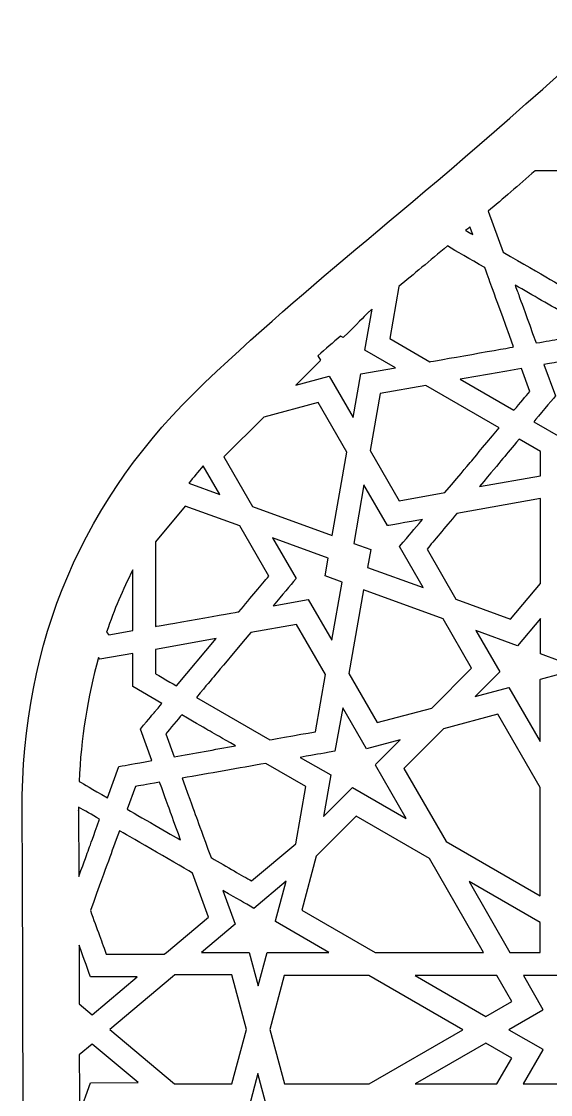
# Model space of a CAD drawing. Header units: millimetres. Extents: x -54 to 55, y -100 to 100.
# Drawn here: x -54.4 to -6, y 2.1 to 100.2 of the extents above; entities that cross this region are included whole.
import ezdxf

# ---------------------------------------------------------------- set-up
doc = ezdxf.new("R2010")
doc.units = ezdxf.units.MM
doc.header["$MEASUREMENT"] = 0
doc.layers.add('layer 1', color=7, linetype='Continuous')

msp = doc.modelspace()

# ---------------------------------------------------------------- linework, layer by layer
at = {"layer": 'layer 1', "color": 250}
for points, knots in [([(39.9831, 64.6702), (27.191, 76.9987), (13.4683, 88.3603), (0.1199, 100.1639), (0.1199, 100.1639), (-19.8368, 81.9923), (-25.8334, 78.3498), (-37.6556, 67.14), (-37.6556, 67.14), (-48.7211, 56.6473), (-54.3959, 43.5991), (-54.3272, 28.0159), (-54.3272, 28.0159), (-54.1452, -13.2052), (-54.2629, -52.2312), (-54.2629, -99.8361), (-54.2629, -99.8361), (-17.7913, -99.8361), (18.1751, -99.8361), (54.4463, -99.8361), (54.4463, -99.8361), (54.4463, -53.0892), (54.3733, -13.608), (54.484, 27.6902), (54.484, 27.6902), (54.5221, 42.0169), (50.2098, 54.8146), (39.9831, 64.6702)], [0, 0, 0, 0, 0.125, 0.125, 0.125, 0.125, 0.25, 0.25, 0.25, 0.25, 0.375, 0.375, 0.375, 0.375, 0.5, 0.5, 0.5, 0.5, 0.625, 0.625, 0.625, 0.625, 0.75, 0.75, 0.75, 0.75, 1, 1, 1, 1]), ([(-7.4535, 86.5138), (-7.4535, 86.5138), (-2.4808, 86.5121), (-2.4808, 86.5121), (-2.4808, 86.5121), (-2.1456, 85.5895), (-1.6267, 84.1664), (-1.0255, 82.5169), (-1.0255, 82.5169), (-1.0255, 82.5169), (-3.6788, 75.226), (-3.6788, 75.226), (-3.6788, 75.226), (-3.6788, 75.226), (-3.6791, 75.226), (-3.6791, 75.226), (-3.6791, 75.226), (-3.6791, 75.226), (-3.6795, 75.2249), (-3.6795, 75.2249), (-3.6795, 75.2249), (-4.8482, 75.8998), (-6.6414, 76.9345), (-10.3738, 79.0907), (-10.3738, 79.0907), (-10.3738, 79.0907), (-11.732, 82.8217), (-11.732, 82.8217), (-11.732, 82.8217), (-10.396, 83.9636), (-8.975, 85.1884), (-7.4535, 86.5138)], [0, 0, 0, 0, 0.1111111, 0.1111111, 0.1111111, 0.1111111, 0.2222222, 0.2222222, 0.2222222, 0.2222222, 0.3333333, 0.3333333, 0.3333333, 0.3333333, 0.4444444, 0.4444444, 0.4444444, 0.4444444, 0.5555556, 0.5555556, 0.5555556, 0.5555556, 0.6666667, 0.6666667, 0.6666667, 0.6666667, 0.7777778, 0.7777778, 0.7777778, 0.7777778, 1, 1, 1, 1]), ([(-13.4045, 81.3968), (-13.4045, 81.3968), (-13.1473, 80.6905), (-13.1473, 80.6905), (-13.1473, 80.6905), (-13.3752, 80.8218), (-13.5922, 80.9473), (-13.7961, 81.0648), (-13.7961, 81.0648), (-13.6663, 81.1749), (-13.5361, 81.2853), (-13.4045, 81.3968)], [0, 0, 0, 0, 0.25, 0.25, 0.25, 0.25, 0.5, 0.5, 0.5, 0.5, 1, 1, 1, 1]), ([(-15.4679, 79.6523), (-14.6188, 79.1619), (-13.4207, 78.4708), (-12.052, 77.6817), (-12.052, 77.6817), (-11.3648, 75.7929), (-11.599, 76.4367), (-9.4111, 70.4254), (-9.4111, 70.4254), (-9.4298, 70.4215), (-17.0579, 69.0774), (-17.0586, 69.0774), (-17.0586, 69.0774), (-17.0586, 69.0774), (-20.7294, 71.1962), (-20.7294, 71.1962), (-20.7294, 71.1962), (-20.7294, 71.1962), (-19.8938, 75.9386), (-19.8938, 75.9386), (-19.8938, 75.9386), (-18.5685, 77.0491), (-17.0748, 78.298), (-15.4679, 79.6523)], [0, 0, 0, 0, 0.1428571, 0.1428571, 0.1428571, 0.1428571, 0.2857143, 0.2857143, 0.2857143, 0.2857143, 0.4285714, 0.4285714, 0.4285714, 0.4285714, 0.5714286, 0.5714286, 0.5714286, 0.5714286, 0.7142857, 0.7142857, 0.7142857, 0.7142857, 1, 1, 1, 1]), ([(-5.152, 71.1761), (-5.8152, 71.059), (-6.4216, 70.9521), (-7.3516, 70.7888), (-7.3516, 70.7888), (-7.3516, 70.7888), (-7.3519, 70.7898), (-7.3519, 70.7898), (-7.3519, 70.7898), (-7.3519, 70.7898), (-7.3523, 70.7895), (-7.3523, 70.7895), (-7.3523, 70.7895), (-9.1832, 75.8201), (-8.8156, 74.8094), (-9.2777, 76.0797), (-9.2777, 76.0797), (-7.6038, 75.1128), (-6.1281, 74.2608), (-4.3942, 73.2603), (-4.3942, 73.2603), (-4.3942, 73.2603), (-5.152, 71.1761), (-5.152, 71.1761)], [0, 0, 0, 0, 0.1428571, 0.1428571, 0.1428571, 0.1428571, 0.2857143, 0.2857143, 0.2857143, 0.2857143, 0.4285714, 0.4285714, 0.4285714, 0.4285714, 0.5714286, 0.5714286, 0.5714286, 0.5714286, 0.7142857, 0.7142857, 0.7142857, 0.7142857, 1, 1, 1, 1]), ([(-25.2317, 71.4213), (-25.2317, 71.4213), (-24.9854, 71.2791), (-24.9854, 71.2791), (-24.9854, 71.2791), (-22.3052, 73.9606), (-22.7037, 73.5757), (-22.3479, 73.8759), (-22.3479, 73.8759), (-22.3479, 73.8759), (-23.0073, 70.1336), (-23.0073, 70.1336), (-23.0073, 70.1336), (-23.0073, 70.1336), (-20.2131, 68.5207), (-20.2131, 68.5207), (-20.2131, 68.5207), (-20.2131, 68.5207), (-23.3848, 67.9612), (-23.3848, 67.9612), (-23.3848, 67.9612), (-23.3848, 67.9612), (-24.089, 63.9745), (-24.089, 63.9745), (-24.089, 63.9745), (-24.089, 63.9745), (-26.2727, 67.7566), (-26.2727, 67.7566), (-26.2727, 67.7566), (-26.2727, 67.7566), (-29.3281, 66.9375), (-29.3281, 66.9375), (-29.3281, 66.9375), (-29.3281, 66.9375), (-27.0906, 69.1734), (-27.0906, 69.1734), (-27.0906, 69.1734), (-27.0906, 69.1734), (-27.1069, 69.202), (-27.1069, 69.202), (-27.1069, 69.202), (-27.1069, 69.202), (-27.0759, 69.2327), (-27.0759, 69.2327), (-27.0759, 69.2327), (-27.0759, 69.2327), (-27.3017, 69.6239), (-27.3017, 69.6239), (-27.3017, 69.6239), (-26.6079, 70.2328), (-25.9202, 70.829), (-25.2317, 71.4213)], [0, 0, 0, 0, 0.0714286, 0.0714286, 0.0714286, 0.0714286, 0.1428571, 0.1428571, 0.1428571, 0.1428571, 0.2142857, 0.2142857, 0.2142857, 0.2142857, 0.2857143, 0.2857143, 0.2857143, 0.2857143, 0.3571429, 0.3571429, 0.3571429, 0.3571429, 0.4285714, 0.4285714, 0.4285714, 0.4285714, 0.5, 0.5, 0.5, 0.5, 0.5714286, 0.5714286, 0.5714286, 0.5714286, 0.6428571, 0.6428571, 0.6428571, 0.6428571, 0.7142857, 0.7142857, 0.7142857, 0.7142857, 0.7857143, 0.7857143, 0.7857143, 0.7857143, 0.8571429, 0.8571429, 0.8571429, 0.8571429, 1, 1, 1, 1]), ([(0.055, 70.691), (0.055, 70.691), (2.7185, 72.2277), (2.7185, 72.2277), (2.7185, 72.2277), (3.956, 68.8224), (3.2272, 70.8226), (3.805, 69.2365), (3.805, 69.2365), (4.6175, 69.2365), (4.0298, 69.3085), (6.7772, 68.8245), (6.7772, 68.8245), (6.2117, 67.273), (5.9425, 66.5318), (5.7309, 65.9493), (5.7309, 65.9493), (5.7309, 65.9493), (7.6944, 63.6083), (7.6944, 63.6083), (7.6944, 63.6083), (7.6944, 63.6083), (7.6944, 63.608), (7.6944, 63.608), (7.6944, 63.608), (7.6944, 63.608), (5.0482, 62.0787), (5.0482, 62.0787), (5.0482, 62.0787), (5.0482, 61.7996), (5.0482, 59.5838), (5.0482, 59.019), (5.0482, 59.019), (5.0482, 59.019), (2.0376, 59.5524), (2.0376, 59.5524), (2.0376, 59.5524), (2.0376, 59.5524), (0.0688, 57.2079), (0.0688, 57.2079), (0.0688, 57.2079), (0.0688, 57.2079), (-1.8955, 59.5517), (-1.8955, 59.5517), (-1.8955, 59.5517), (-1.8955, 59.5517), (-4.9072, 59.0208), (-4.9072, 59.0208), (-4.9072, 59.0208), (-4.9072, 59.0208), (-4.9072, 62.0607), (-4.9072, 62.0607), (-4.9072, 62.0607), (-4.9072, 62.0607), (-7.5653, 63.596), (-7.5653, 63.596), (-7.5653, 63.596), (-7.1265, 64.1198), (-5.9944, 65.4703), (-5.5926, 65.9497), (-5.5926, 65.9497), (-5.5926, 65.9497), (-6.6372, 68.8238), (-6.6372, 68.8238), (-6.6372, 68.8238), (-5.1453, 69.0862), (-4.7107, 69.1632), (-3.6227, 69.3561), (-3.6227, 69.3561), (-3.6227, 69.3561), (-2.5834, 72.2143), (-2.5834, 72.2143), (-2.5834, 72.2143), (-1.0636, 71.3363), (-0.8922, 71.2378), (0.055, 70.691)], [0, 0, 0, 0, 0.05, 0.05, 0.05, 0.05, 0.1, 0.1, 0.1, 0.1, 0.15, 0.15, 0.15, 0.15, 0.2, 0.2, 0.2, 0.2, 0.25, 0.25, 0.25, 0.25, 0.3, 0.3, 0.3, 0.3, 0.35, 0.35, 0.35, 0.35, 0.4, 0.4, 0.4, 0.4, 0.45, 0.45, 0.45, 0.45, 0.5, 0.5, 0.5, 0.5, 0.55, 0.55, 0.55, 0.55, 0.6, 0.6, 0.6, 0.6, 0.65, 0.65, 0.65, 0.65, 0.7, 0.7, 0.7, 0.7, 0.75, 0.75, 0.75, 0.75, 0.8, 0.8, 0.8, 0.8, 0.85, 0.85, 0.85, 0.85, 0.9, 0.9, 0.9, 0.9, 1, 1, 1, 1]), ([(-8.6963, 68.4611), (-8.6963, 68.4611), (-7.9333, 66.3625), (-7.9333, 66.3625), (-7.9333, 66.3625), (-8.3086, 65.9148), (-8.7927, 65.3383), (-9.3758, 64.6412), (-9.3758, 64.6412), (-9.3758, 64.6412), (-14.2836, 67.4755), (-14.2836, 67.4755), (-14.2836, 67.4755), (-12.4009, 67.8071), (-10.4479, 68.1514), (-8.6963, 68.4611)], [0, 0, 0, 0, 0.2, 0.2, 0.2, 0.2, 0.4, 0.4, 0.4, 0.4, 0.6, 0.6, 0.6, 0.6, 1, 1, 1, 1]), ([(-10.7192, 63.0393), (-14.411, 58.643), (-12.0989, 61.3957), (-15.6912, 57.1183), (-15.6912, 57.1183), (-15.6912, 57.1183), (-19.8782, 56.3795), (-19.8782, 56.3795), (-19.8782, 56.3795), (-19.8782, 56.3795), (-22.5292, 60.9671), (-22.5292, 60.9671), (-22.5292, 60.9671), (-22.5292, 60.9671), (-21.6079, 66.1836), (-21.6079, 66.1836), (-21.6079, 66.1836), (-21.6079, 66.1836), (-17.4385, 66.9195), (-17.4385, 66.9195), (-17.4385, 66.9195), (-17.4385, 66.9195), (-10.7192, 63.0393), (-10.7192, 63.0393)], [0, 0, 0, 0, 0.1428571, 0.1428571, 0.1428571, 0.1428571, 0.2857143, 0.2857143, 0.2857143, 0.2857143, 0.4285714, 0.4285714, 0.4285714, 0.4285714, 0.5714286, 0.5714286, 0.5714286, 0.5714286, 0.7142857, 0.7142857, 0.7142857, 0.7142857, 1, 1, 1, 1]), ([(-25.9933, 53.1993), (-25.9933, 53.1993), (-33.2704, 55.8486), (-33.2704, 55.8486), (-33.2704, 55.8486), (-33.2704, 55.8486), (-35.8874, 60.3811), (-35.8874, 60.3811), (-35.8874, 60.3811), (-35.8874, 60.3811), (-32.243, 64.0242), (-32.243, 64.0242), (-32.243, 64.0242), (-32.243, 64.0242), (-27.2658, 65.3588), (-27.2658, 65.3588), (-27.2658, 65.3588), (-27.2658, 65.3588), (-24.6489, 60.8263), (-24.6489, 60.8263), (-24.6489, 60.8263), (-24.6489, 60.8263), (-25.9933, 53.1993), (-25.9933, 53.1993)], [0, 0, 0, 0, 0.1428571, 0.1428571, 0.1428571, 0.1428571, 0.2857143, 0.2857143, 0.2857143, 0.2857143, 0.4285714, 0.4285714, 0.4285714, 0.4285714, 0.5714286, 0.5714286, 0.5714286, 0.5714286, 0.7142857, 0.7142857, 0.7142857, 0.7142857, 1, 1, 1, 1]), ([(-12.5346, 57.6749), (-10.3332, 60.2968), (-10.2376, 60.4111), (-8.9084, 61.9937), (-8.9084, 61.9937), (-8.9084, 61.9937), (-6.9663, 60.8722), (-6.9663, 60.8722), (-6.9663, 60.8722), (-6.9663, 60.8722), (-6.9663, 58.6574), (-6.9663, 58.6574), (-6.9663, 58.6574), (-6.9663, 58.6574), (-12.5346, 57.6749), (-12.5346, 57.6749)], [0, 0, 0, 0, 0.2, 0.2, 0.2, 0.2, 0.4, 0.4, 0.4, 0.4, 0.6, 0.6, 0.6, 0.6, 1, 1, 1, 1]), ([(-37.7901, 59.5588), (-37.7901, 59.5588), (-36.2784, 56.9405), (-36.2784, 56.9405), (-36.2784, 56.9405), (-36.2784, 56.9405), (-39.1091, 57.9699), (-39.1091, 57.9699), (-39.1091, 57.9699), (-38.6828, 58.5054), (-38.2432, 59.0349), (-37.7901, 59.5588)], [0, 0, 0, 0, 0.25, 0.25, 0.25, 0.25, 0.5, 0.5, 0.5, 0.5, 1, 1, 1, 1]), ([(-20.9399, 54.1013), (-20.9327, 54.1027), (-17.7553, 54.6633), (-17.7479, 54.6643), (-17.7479, 54.6643), (-18.6122, 53.6339), (-18.8359, 53.3675), (-19.8308, 52.1818), (-19.8308, 52.1818), (-19.8308, 52.1818), (-17.6721, 48.4389), (-17.6721, 48.4389), (-17.6721, 48.4389), (-17.6721, 48.4389), (-22.7619, 50.2906), (-22.7619, 50.2906), (-22.7619, 50.2906), (-22.7619, 50.2906), (-22.4744, 51.919), (-22.4744, 51.919), (-22.4744, 51.919), (-22.4744, 51.919), (-24.0285, 52.4845), (-24.0285, 52.4845), (-24.0285, 52.4845), (-24.0285, 52.4845), (-23.0882, 57.8189), (-23.0882, 57.8189), (-23.0882, 57.8189), (-23.0882, 57.8189), (-20.9399, 54.1013), (-20.9399, 54.1013)], [0, 0, 0, 0, 0.1111111, 0.1111111, 0.1111111, 0.1111111, 0.2222222, 0.2222222, 0.2222222, 0.2222222, 0.3333333, 0.3333333, 0.3333333, 0.3333333, 0.4444444, 0.4444444, 0.4444444, 0.4444444, 0.5555556, 0.5555556, 0.5555556, 0.5555556, 0.6666667, 0.6666667, 0.6666667, 0.6666667, 0.7777778, 0.7777778, 0.7777778, 0.7777778, 1, 1, 1, 1]), ([(-34.4415, 54.0819), (-34.4415, 54.0819), (-31.7948, 49.4923), (-31.7948, 49.4923), (-31.7948, 49.4923), (-32.4258, 48.7401), (-33.3994, 47.5799), (-34.5272, 46.2337), (-34.5272, 46.2337), (-34.5958, 46.2213), (-42.0872, 44.8998), (-42.156, 44.8878), (-42.156, 44.8878), (-42.156, 44.8878), (-42.156, 52.6341), (-42.156, 52.6341), (-42.156, 52.6341), (-42.156, 52.6341), (-39.4214, 55.8924), (-39.4214, 55.8924), (-39.4214, 55.8924), (-39.4214, 55.8924), (-34.4415, 54.0819), (-34.4415, 54.0819)], [0, 0, 0, 0, 0.1428571, 0.1428571, 0.1428571, 0.1428571, 0.2857143, 0.2857143, 0.2857143, 0.2857143, 0.4285714, 0.4285714, 0.4285714, 0.4285714, 0.5714286, 0.5714286, 0.5714286, 0.5714286, 0.7142857, 0.7142857, 0.7142857, 0.7142857, 1, 1, 1, 1]), ([(-6.9663, 56.5665), (-6.9663, 56.5665), (-6.9663, 48.8206), (-6.9663, 48.8206), (-6.9663, 48.8206), (-6.9663, 48.8206), (-9.7007, 45.562), (-9.7007, 45.562), (-9.7007, 45.562), (-9.7007, 45.562), (-14.6805, 47.3728), (-14.6805, 47.3728), (-14.6805, 47.3728), (-14.6805, 47.3728), (-17.3274, 51.9621), (-17.3274, 51.9621), (-17.3274, 51.9621), (-16.6963, 52.7142), (-15.723, 53.8745), (-14.5951, 55.2207), (-14.5951, 55.2207), (-14.5951, 55.2207), (-6.9663, 56.5665), (-6.9663, 56.5665)], [0, 0, 0, 0, 0.1428571, 0.1428571, 0.1428571, 0.1428571, 0.2857143, 0.2857143, 0.2857143, 0.2857143, 0.4285714, 0.4285714, 0.4285714, 0.4285714, 0.5714286, 0.5714286, 0.5714286, 0.5714286, 0.7142857, 0.7142857, 0.7142857, 0.7142857, 1, 1, 1, 1]), ([(-25.09, 48.9465), (-25.09, 48.9465), (-26.0287, 43.6263), (-26.0287, 43.6263), (-26.0287, 43.6263), (-26.0287, 43.6263), (-28.1823, 47.353), (-28.1823, 47.353), (-28.1823, 47.353), (-28.1823, 47.353), (-31.3742, 46.79), (-31.3742, 46.79), (-31.3742, 46.79), (-30.5371, 47.788), (-29.8877, 48.562), (-29.2913, 49.2725), (-29.2913, 49.2725), (-29.2913, 49.2725), (-31.4346, 52.989), (-31.4346, 52.989), (-31.4346, 52.989), (-31.4346, 52.989), (-26.3562, 51.1404), (-26.3562, 51.1404), (-26.3562, 51.1404), (-26.3562, 51.1404), (-26.6437, 49.5117), (-26.6437, 49.5117), (-26.6437, 49.5117), (-26.6437, 49.5117), (-25.09, 48.9465), (-25.09, 48.9465)], [0, 0, 0, 0, 0.1111111, 0.1111111, 0.1111111, 0.1111111, 0.2222222, 0.2222222, 0.2222222, 0.2222222, 0.3333333, 0.3333333, 0.3333333, 0.3333333, 0.4444444, 0.4444444, 0.4444444, 0.4444444, 0.5555556, 0.5555556, 0.5555556, 0.5555556, 0.6666667, 0.6666667, 0.6666667, 0.6666667, 0.7777778, 0.7777778, 0.7777778, 0.7777778, 1, 1, 1, 1]), ([(-44.2149, 50.0585), (-44.2149, 50.0585), (-44.2149, 44.5248), (-44.2149, 44.5248), (-44.2149, 44.5248), (-44.2149, 44.5248), (-46.4128, 44.1371), (-46.4128, 44.1371), (-46.4128, 44.1371), (-46.4128, 44.1371), (-46.6156, 44.3791), (-46.6156, 44.3791), (-46.6156, 44.3791), (-45.9008, 46.4697), (-45.145, 48.229), (-44.2149, 50.0585)], [0, 0, 0, 0, 0.2, 0.2, 0.2, 0.2, 0.4, 0.4, 0.4, 0.4, 0.6, 0.6, 0.6, 0.6, 1, 1, 1, 1]), ([(-23.1253, 48.2318), (-23.1253, 48.2318), (-15.8489, 45.5842), (-15.8489, 45.5842), (-15.8489, 45.5842), (-15.8489, 45.5842), (-13.2489, 41.081), (-13.2489, 41.081), (-13.2489, 41.081), (-13.2489, 41.081), (-16.8931, 37.4378), (-16.8931, 37.4378), (-16.8931, 37.4378), (-16.8931, 37.4378), (-21.8706, 36.1033), (-21.8706, 36.1033), (-21.8706, 36.1033), (-21.8706, 36.1033), (-24.4705, 40.6069), (-24.4705, 40.6069), (-24.4705, 40.6069), (-24.4705, 40.6069), (-23.1253, 48.2318), (-23.1253, 48.2318)], [0, 0, 0, 0, 0.1428571, 0.1428571, 0.1428571, 0.1428571, 0.2857143, 0.2857143, 0.2857143, 0.2857143, 0.4285714, 0.4285714, 0.4285714, 0.4285714, 0.5714286, 0.5714286, 0.5714286, 0.5714286, 0.7142857, 0.7142857, 0.7142857, 0.7142857, 1, 1, 1, 1]), ([(-12.8559, 44.5185), (-12.8559, 44.5185), (-9.0498, 43.1345), (-9.0498, 43.1345), (-9.0498, 43.1345), (-9.0498, 43.1345), (-6.9663, 45.6174), (-6.9663, 45.6174), (-6.9663, 45.6174), (-6.9663, 45.2117), (-6.9663, 42.7824), (-6.9663, 42.3767), (-6.9663, 42.3767), (-6.9663, 42.3767), (-3.3504, 41.0598), (-3.3504, 41.0598), (-3.3504, 41.0598), (-3.3504, 41.0598), (-6.9681, 40.0911), (-6.9681, 40.0911), (-6.9681, 40.0911), (-6.9681, 40.0911), (-6.9681, 40.0361), (-6.9681, 40.0361), (-6.9681, 40.0361), (-6.9681, 40.0361), (-6.9818, 40.0322), (-6.9818, 40.0322), (-6.9818, 40.0322), (-6.9818, 40.0322), (-6.9818, 34.3666), (-6.9818, 34.3666), (-6.9818, 34.3666), (-6.9818, 34.3666), (-9.8422, 39.3213), (-9.8422, 39.3213), (-9.8422, 39.3213), (-9.8422, 39.3213), (-9.8429, 39.3213), (-9.8429, 39.3213), (-9.8429, 39.3213), (-9.8429, 39.3213), (-9.8429, 39.3213), (-9.8429, 39.3213), (-9.8429, 39.3213), (-9.8429, 39.3213), (-12.9233, 38.4951), (-12.9233, 38.4951), (-12.9233, 38.4951), (-12.9233, 38.4951), (-10.6758, 40.7423), (-10.6758, 40.7423), (-10.6758, 40.7423), (-10.6758, 40.7423), (-12.8559, 44.5185), (-12.8559, 44.5185)], [0, 0, 0, 0, 0.0666667, 0.0666667, 0.0666667, 0.0666667, 0.1333333, 0.1333333, 0.1333333, 0.1333333, 0.2, 0.2, 0.2, 0.2, 0.2666667, 0.2666667, 0.2666667, 0.2666667, 0.3333333, 0.3333333, 0.3333333, 0.3333333, 0.4, 0.4, 0.4, 0.4, 0.4666667, 0.4666667, 0.4666667, 0.4666667, 0.5333333, 0.5333333, 0.5333333, 0.5333333, 0.6, 0.6, 0.6, 0.6, 0.6666667, 0.6666667, 0.6666667, 0.6666667, 0.7333333, 0.7333333, 0.7333333, 0.7333333, 0.8, 0.8, 0.8, 0.8, 0.8666667, 0.8666667, 0.8666667, 0.8666667, 1, 1, 1, 1]), ([(-29.2438, 45.0748), (-29.2438, 45.0748), (-26.593, 40.4876), (-26.593, 40.4876), (-26.593, 40.4876), (-26.593, 40.4876), (-27.5142, 35.2711), (-27.5142, 35.2711), (-27.5142, 35.2711), (-27.5845, 35.2587), (-31.6132, 34.5472), (-31.6833, 34.5348), (-31.6833, 34.5348), (-31.6833, 34.5348), (-38.4033, 38.4154), (-38.4033, 38.4154), (-38.4033, 38.4154), (-36.3734, 40.8326), (-37.4187, 39.588), (-33.4308, 44.3361), (-33.4308, 44.3361), (-33.4308, 44.3361), (-29.2438, 45.0748), (-29.2438, 45.0748)], [0, 0, 0, 0, 0.1428571, 0.1428571, 0.1428571, 0.1428571, 0.2857143, 0.2857143, 0.2857143, 0.2857143, 0.4285714, 0.4285714, 0.4285714, 0.4285714, 0.5714286, 0.5714286, 0.5714286, 0.5714286, 0.7142857, 0.7142857, 0.7142857, 0.7142857, 1, 1, 1, 1]), ([(-42.156, 42.7969), (-42.156, 42.7969), (-36.5879, 43.779), (-36.5879, 43.779), (-36.5879, 43.779), (-36.5879, 43.779), (-40.2145, 39.4614), (-40.2145, 39.4614), (-40.2145, 39.4614), (-40.217, 39.4624), (-42.1535, 40.5811), (-42.156, 40.5822), (-42.156, 40.5822), (-42.156, 40.5822), (-42.156, 42.7969), (-42.156, 42.7969)], [0, 0, 0, 0, 0.2, 0.2, 0.2, 0.2, 0.4, 0.4, 0.4, 0.4, 0.6, 0.6, 0.6, 0.6, 1, 1, 1, 1]), ([(-47.344, 42.043), (-47.344, 42.043), (-47.2265, 41.9026), (-47.2265, 41.9026), (-47.2265, 41.9026), (-47.2265, 41.9026), (-44.2149, 42.4339), (-44.2149, 42.4339), (-44.2149, 42.4339), (-44.2149, 42.4339), (-44.2149, 39.394), (-44.2149, 39.394), (-44.2149, 39.394), (-44.2149, 39.394), (-41.5565, 37.8584), (-41.5565, 37.8584), (-41.5565, 37.8584), (-42.428, 36.8184), (-41.7671, 37.6075), (-43.5295, 35.505), (-43.5295, 35.505), (-43.5295, 35.505), (-42.4849, 32.6309), (-42.4849, 32.6309), (-42.4849, 32.6309), (-44.2658, 32.3176), (-44.6358, 32.2517), (-45.4994, 32.0982), (-45.4994, 32.0982), (-45.4994, 32.0982), (-46.5387, 29.24), (-46.5387, 29.24), (-46.5387, 29.24), (-47.9953, 30.0817), (-48.6505, 30.4592), (-49.1261, 30.7333), (-49.1261, 30.7333), (-48.9529, 34.6798), (-48.3557, 38.4609), (-47.344, 42.043)], [0, 0, 0, 0, 0.0909091, 0.0909091, 0.0909091, 0.0909091, 0.1818182, 0.1818182, 0.1818182, 0.1818182, 0.2727273, 0.2727273, 0.2727273, 0.2727273, 0.3636364, 0.3636364, 0.3636364, 0.3636364, 0.4545455, 0.4545455, 0.4545455, 0.4545455, 0.5454545, 0.5454545, 0.5454545, 0.5454545, 0.6363636, 0.6363636, 0.6363636, 0.6363636, 0.7272727, 0.7272727, 0.7272727, 0.7272727, 0.8181818, 0.8181818, 0.8181818, 0.8181818, 1, 1, 1, 1]), ([(-22.8636, 33.7051), (-22.8636, 33.7051), (-19.7845, 34.531), (-19.7845, 34.531), (-19.7845, 34.531), (-19.7845, 34.531), (-22.0319, 32.2848), (-22.0319, 32.2848), (-22.0319, 32.2848), (-22.0319, 32.2848), (-22.0155, 32.2562), (-22.0155, 32.2562), (-22.0155, 32.2562), (-22.0155, 32.2562), (-22.0459, 32.2259), (-22.0459, 32.2259), (-22.0459, 32.2259), (-22.0459, 32.2259), (-19.2289, 27.3463), (-19.2289, 27.3463), (-19.2289, 27.3463), (-19.2289, 27.3463), (-24.1365, 30.1794), (-24.1365, 30.1794), (-24.1365, 30.1794), (-24.1365, 30.1794), (-24.1368, 30.1791), (-24.1368, 30.1791), (-24.1368, 30.1791), (-24.1368, 30.1791), (-24.1373, 30.1794), (-24.1373, 30.1794), (-24.1373, 30.1794), (-24.1373, 30.1794), (-26.7822, 27.5329), (-26.7822, 27.5329), (-26.7822, 27.5329), (-26.7822, 27.5329), (-26.1148, 31.3207), (-26.1148, 31.3207), (-26.1148, 31.3207), (-26.1148, 31.3207), (-28.9097, 32.9339), (-28.9097, 32.9339), (-28.9097, 32.9339), (-27.2813, 33.2211), (-27.3986, 33.2017), (-25.7373, 33.4931), (-25.7373, 33.4931), (-25.7373, 33.4931), (-25.0354, 37.4671), (-25.0354, 37.4671), (-25.0354, 37.4671), (-25.0354, 37.4671), (-22.8636, 33.7051), (-22.8636, 33.7051)], [0, 0, 0, 0, 0.0666667, 0.0666667, 0.0666667, 0.0666667, 0.1333333, 0.1333333, 0.1333333, 0.1333333, 0.2, 0.2, 0.2, 0.2, 0.2666667, 0.2666667, 0.2666667, 0.2666667, 0.3333333, 0.3333333, 0.3333333, 0.3333333, 0.4, 0.4, 0.4, 0.4, 0.4666667, 0.4666667, 0.4666667, 0.4666667, 0.5333333, 0.5333333, 0.5333333, 0.5333333, 0.6, 0.6, 0.6, 0.6, 0.6666667, 0.6666667, 0.6666667, 0.6666667, 0.7333333, 0.7333333, 0.7333333, 0.7333333, 0.8, 0.8, 0.8, 0.8, 0.8666667, 0.8666667, 0.8666667, 0.8666667, 1, 1, 1, 1]), ([(-39.7465, 36.8131), (-36.6966, 35.052), (-37.5102, 35.5219), (-34.8386, 33.9789), (-34.8386, 33.9789), (-36.7212, 33.6476), (-38.6744, 33.3033), (-40.4259, 32.9936), (-40.4259, 32.9936), (-40.4259, 32.9936), (-41.1888, 35.0922), (-41.1888, 35.0922), (-41.1888, 35.0922), (-40.8671, 35.4757), (-40.0426, 36.4589), (-39.7465, 36.8131)], [0, 0, 0, 0, 0.2, 0.2, 0.2, 0.2, 0.4, 0.4, 0.4, 0.4, 0.6, 0.6, 0.6, 0.6, 1, 1, 1, 1]), ([(-10.8501, 36.8642), (-10.8501, 36.8642), (-6.9818, 30.1636), (-6.9818, 30.1636), (-6.9818, 30.1636), (-6.9818, 30.1636), (-6.9818, 20.2759), (-6.9818, 20.2759), (-6.9818, 20.2759), (-6.9818, 20.2759), (-15.59, 25.2455), (-15.59, 25.2455), (-15.59, 25.2455), (-15.59, 25.2455), (-19.4417, 31.9172), (-19.4417, 31.9172), (-19.4417, 31.9172), (-19.4417, 31.9172), (-15.8278, 35.5293), (-15.8278, 35.5293), (-15.8278, 35.5293), (-15.8278, 35.5293), (-10.8501, 36.8642), (-10.8501, 36.8642)], [0, 0, 0, 0, 0.1428571, 0.1428571, 0.1428571, 0.1428571, 0.2857143, 0.2857143, 0.2857143, 0.2857143, 0.4285714, 0.4285714, 0.4285714, 0.4285714, 0.5714286, 0.5714286, 0.5714286, 0.5714286, 0.7142857, 0.7142857, 0.7142857, 0.7142857, 1, 1, 1, 1]), ([(-32.0639, 32.3765), (-32.0639, 32.3765), (-32.0635, 32.3765), (-32.0635, 32.3765), (-32.0635, 32.3765), (-32.0635, 32.3765), (-28.3928, 30.2581), (-28.3928, 30.2581), (-28.3928, 30.2581), (-28.3928, 30.2581), (-29.312, 25.0419), (-29.312, 25.0419), (-29.312, 25.0419), (-29.312, 25.0419), (-33.3702, 21.6383), (-33.3702, 21.6383), (-33.3702, 21.6383), (-34.2237, 22.1312), (-35.5422, 22.8921), (-37.0699, 23.7726), (-37.0699, 23.7726), (-38.7019, 28.2561), (-38.1269, 26.6764), (-39.7111, 31.0289), (-39.7111, 31.0289), (-37.2718, 31.4597), (-34.4861, 31.9504), (-32.0642, 32.3769), (-32.0642, 32.3769), (-32.0642, 32.3769), (-32.0639, 32.3765), (-32.0639, 32.3765)], [0, 0, 0, 0, 0.1111111, 0.1111111, 0.1111111, 0.1111111, 0.2222222, 0.2222222, 0.2222222, 0.2222222, 0.3333333, 0.3333333, 0.3333333, 0.3333333, 0.4444444, 0.4444444, 0.4444444, 0.4444444, 0.5555556, 0.5555556, 0.5555556, 0.5555556, 0.6666667, 0.6666667, 0.6666667, 0.6666667, 0.7777778, 0.7777778, 0.7777778, 0.7777778, 1, 1, 1, 1]), ([(-49.1771, 28.3863), (-49.1771, 28.3863), (-49.177, 28.3863), (-49.177, 28.3863), (-49.177, 28.3863), (-48.6296, 28.0702), (-47.9774, 27.6934), (-47.2537, 27.275), (-47.2537, 27.275), (-48.4889, 23.8806), (-48.0189, 25.1721), (-49.1553, 22.0497), (-49.1553, 22.0497), (-49.1873, 30.5111), (-49.1796, 27.2165), (-49.1771, 28.3863)], [0, 0, 0, 0, 0.2, 0.2, 0.2, 0.2, 0.4, 0.4, 0.4, 0.4, 0.6, 0.6, 0.6, 0.6, 1, 1, 1, 1]), ([(-39.8443, 25.3746), (-40.1148, 25.5309), (-43.2527, 27.3428), (-44.7281, 28.1944), (-44.7281, 28.1944), (-44.7281, 28.1944), (-43.9703, 30.2782), (-43.9703, 30.2782), (-43.9703, 30.2782), (-43.6864, 30.3283), (-43.0652, 30.4384), (-41.7706, 30.6656), (-41.7706, 30.6656), (-41.7706, 30.6656), (-41.7703, 30.6649), (-41.7703, 30.6649), (-41.7703, 30.6649), (-41.7703, 30.6649), (-41.7699, 30.6649), (-41.7699, 30.6649), (-41.7699, 30.6649), (-40.6512, 27.5918), (-41.0336, 28.642), (-39.8443, 25.3746)], [0, 0, 0, 0, 0.1428571, 0.1428571, 0.1428571, 0.1428571, 0.2857143, 0.2857143, 0.2857143, 0.2857143, 0.4285714, 0.4285714, 0.4285714, 0.4285714, 0.5714286, 0.5714286, 0.5714286, 0.5714286, 0.7142857, 0.7142857, 0.7142857, 0.7142857, 1, 1, 1, 1]), ([(-12.168, 15.1155), (-12.168, 15.1155), (-22.0745, 15.1155), (-22.0745, 15.1155), (-22.0745, 15.1155), (-22.0745, 15.1155), (-28.7742, 18.983), (-28.7742, 18.983), (-28.7742, 18.983), (-28.7742, 18.983), (-27.4547, 23.9025), (-27.4547, 23.9025), (-27.4547, 23.9025), (-27.4547, 23.9025), (-23.8121, 27.547), (-23.8121, 27.547), (-23.8121, 27.547), (-23.8121, 27.547), (-17.1119, 23.6792), (-17.1119, 23.6792), (-17.1119, 23.6792), (-17.1119, 23.6792), (-12.168, 15.1155), (-12.168, 15.1155)], [0, 0, 0, 0, 0.1428571, 0.1428571, 0.1428571, 0.1428571, 0.2857143, 0.2857143, 0.2857143, 0.2857143, 0.4285714, 0.4285714, 0.4285714, 0.4285714, 0.5714286, 0.5714286, 0.5714286, 0.5714286, 0.7142857, 0.7142857, 0.7142857, 0.7142857, 1, 1, 1, 1]), ([(-38.7485, 22.364), (-38.7485, 22.364), (-37.2855, 18.3462), (-37.2855, 18.3462), (-37.2855, 18.3462), (-37.2855, 18.3462), (-41.1356, 15.1155), (-41.1356, 15.1155), (-41.1356, 15.1155), (-41.1356, 15.1155), (-41.1433, 15.1155), (-41.1433, 15.1155), (-41.1433, 15.1155), (-41.1433, 15.1155), (-41.3518, 14.9405), (-41.3518, 14.9405), (-41.3518, 14.9405), (-41.3518, 14.9405), (-46.6412, 14.9423), (-46.6412, 14.9423), (-46.6412, 14.9423), (-46.9767, 15.8648), (-47.4951, 17.2879), (-48.0969, 18.9378), (-48.0969, 18.9378), (-46.3855, 23.6397), (-46.3006, 23.8732), (-45.4433, 26.2283), (-45.4433, 26.2283), (-45.4433, 26.2283), (-45.443, 26.2283), (-45.443, 26.2283), (-45.443, 26.2283), (-45.443, 26.2283), (-45.4426, 26.2294), (-45.4426, 26.2294), (-45.4426, 26.2294), (-44.9937, 25.9701), (-40.4843, 23.3673), (-38.7485, 22.364)], [0, 0, 0, 0, 0.0909091, 0.0909091, 0.0909091, 0.0909091, 0.1818182, 0.1818182, 0.1818182, 0.1818182, 0.2727273, 0.2727273, 0.2727273, 0.2727273, 0.3636364, 0.3636364, 0.3636364, 0.3636364, 0.4545455, 0.4545455, 0.4545455, 0.4545455, 0.5454545, 0.5454545, 0.5454545, 0.5454545, 0.6363636, 0.6363636, 0.6363636, 0.6363636, 0.7272727, 0.7272727, 0.7272727, 0.7272727, 0.8181818, 0.8181818, 0.8181818, 0.8181818, 1, 1, 1, 1]), ([(-35.9747, 20.7638), (-34.5141, 19.9214), (-34.1488, 19.7101), (-33.1517, 19.1343), (-33.1517, 19.1343), (-33.1517, 19.1343), (-30.2043, 21.6062), (-30.2043, 21.6062), (-30.2043, 21.6062), (-30.2043, 21.6062), (-31.174, 17.9906), (-31.174, 17.9906), (-31.174, 17.9906), (-31.174, 17.9906), (-31.1723, 17.9896), (-31.1723, 17.9896), (-31.1723, 17.9896), (-31.1723, 17.9896), (-31.1879, 17.9317), (-31.1879, 17.9317), (-31.1879, 17.9317), (-31.1879, 17.9317), (-26.3097, 15.1155), (-26.3097, 15.1155), (-26.3097, 15.1155), (-27.0177, 15.1155), (-31.2472, 15.1155), (-31.9438, 15.1155), (-31.9438, 15.1155), (-31.9438, 15.1155), (-32.7619, 12.0601), (-32.7619, 12.0601), (-32.7619, 12.0601), (-32.7619, 12.0601), (-33.5801, 15.1155), (-33.5801, 15.1155), (-33.5801, 15.1155), (-33.5801, 15.1155), (-37.9322, 15.1155), (-37.9322, 15.1155), (-37.9322, 15.1155), (-37.9322, 15.1155), (-34.8575, 17.6957), (-34.8575, 17.6957), (-34.8575, 17.6957), (-34.8575, 17.6957), (-35.9747, 20.7638), (-35.9747, 20.7638)], [0, 0, 0, 0, 0.0769231, 0.0769231, 0.0769231, 0.0769231, 0.1538462, 0.1538462, 0.1538462, 0.1538462, 0.2307692, 0.2307692, 0.2307692, 0.2307692, 0.3076923, 0.3076923, 0.3076923, 0.3076923, 0.3846154, 0.3846154, 0.3846154, 0.3846154, 0.4615385, 0.4615385, 0.4615385, 0.4615385, 0.5384615, 0.5384615, 0.5384615, 0.5384615, 0.6153846, 0.6153846, 0.6153846, 0.6153846, 0.6923077, 0.6923077, 0.6923077, 0.6923077, 0.7692308, 0.7692308, 0.7692308, 0.7692308, 0.8461538, 0.8461538, 0.8461538, 0.8461538, 1, 1, 1, 1]), ([(-6.9818, 15.1155), (-6.9818, 15.1155), (-9.7416, 15.1155), (-9.7416, 15.1155), (-9.7416, 15.1155), (-9.7416, 15.1155), (-13.473, 21.5784), (-13.473, 21.5784), (-13.473, 21.5784), (-13.473, 21.5784), (-6.9818, 17.8312), (-6.9818, 17.8312), (-6.9818, 17.8312), (-6.9818, 17.8312), (-6.9818, 15.1155), (-6.9818, 15.1155)], [0, 0, 0, 0, 0.2, 0.2, 0.2, 0.2, 0.4, 0.4, 0.4, 0.4, 0.6, 0.6, 0.6, 0.6, 1, 1, 1, 1]), ([(-1.7664, 14.8216), (-1.7664, 14.8216), (0.0547, 17.9755), (0.0547, 17.9755), (0.0547, 17.9755), (0.0547, 17.9755), (1.8761, 14.8216), (1.8761, 14.8216), (1.8761, 14.8216), (1.8761, 14.8216), (5.0327, 16.6427), (5.0327, 16.6427), (5.0327, 16.6427), (5.0327, 16.6427), (5.0327, 12.9974), (5.0327, 12.9974), (5.0327, 12.9974), (5.0327, 12.9974), (8.6579, 12.9974), (8.6579, 12.9974), (8.6579, 12.9974), (8.6579, 12.9974), (6.8703, 9.8997), (6.8703, 9.8997), (6.8703, 9.8997), (6.8703, 9.8997), (6.8855, 9.8912), (6.8855, 9.8912), (6.8855, 9.8912), (6.8855, 9.8912), (6.8566, 9.8407), (6.8566, 9.8407), (6.8566, 9.8407), (6.8566, 9.8407), (9.966, 8.0451), (9.966, 8.0451), (9.966, 8.0451), (9.966, 8.0451), (6.8703, 6.2576), (6.8703, 6.2576), (6.8703, 6.2576), (6.8703, 6.2576), (6.8926, 6.2195), (6.8926, 6.2195), (6.8926, 6.2195), (6.8926, 6.2195), (6.8566, 6.1987), (6.8566, 6.1987), (6.8566, 6.1987), (6.8566, 6.1987), (8.6437, 3.1009), (8.6437, 3.1009), (8.6437, 3.1009), (8.1925, 3.1009), (5.4938, 3.1009), (5.0465, 3.1009), (5.0465, 3.1009), (5.0465, 3.1009), (5.0465, 3.042), (5.0465, 3.042), (5.0465, 3.042), (5.0465, 3.042), (5.0327, 3.042), (5.0327, 3.042), (5.0327, 3.042), (5.0327, 3.042), (5.0327, -0.5355), (5.0327, -0.5355), (5.0327, -0.5355), (5.0327, -0.5355), (1.8905, 1.2771), (1.8905, 1.2771), (1.8905, 1.2771), (1.8905, 1.2771), (1.8905, 1.2767), (1.8905, 1.2767), (1.8905, 1.2767), (1.8905, 1.2767), (1.8898, 1.2771), (1.8898, 1.2771), (1.8898, 1.2771), (1.8898, 1.2771), (0.0691, -1.8761), (0.0691, -1.8761), (0.0691, -1.8761), (0.0691, -1.8761), (-1.7516, 1.2771), (-1.7516, 1.2771), (-1.7516, 1.2771), (-1.7516, 1.2771), (-1.7523, 1.2767), (-1.7523, 1.2767), (-1.7523, 1.2767), (-1.7523, 1.2767), (-1.7523, 1.2771), (-1.7523, 1.2771), (-1.7523, 1.2771), (-1.7523, 1.2771), (-4.9082, -0.5436), (-4.9082, -0.5436), (-4.9082, -0.5436), (-4.9082, -0.5436), (-4.9082, 3.1009), (-4.9082, 3.1009), (-4.9082, 3.1009), (-5.364, 3.1009), (-8.0857, 3.1009), (-8.5341, 3.1009), (-8.5341, 3.1009), (-8.5341, 3.1009), (-6.7469, 6.1987), (-6.7469, 6.1987), (-6.7469, 6.1987), (-6.7469, 6.1987), (-6.7614, 6.2071), (-6.7614, 6.2071), (-6.7614, 6.2071), (-6.7614, 6.2071), (-6.7321, 6.2576), (-6.7321, 6.2576), (-6.7321, 6.2576), (-6.7321, 6.2576), (-9.8422, 8.0536), (-9.8422, 8.0536), (-9.8422, 8.0536), (-9.8422, 8.0536), (-6.7469, 9.8407), (-6.7469, 9.8407), (-6.7469, 9.8407), (-6.7469, 9.8407), (-6.7688, 9.8785), (-6.7688, 9.8785), (-6.7688, 9.8785), (-6.7688, 9.8785), (-6.7321, 9.8997), (-6.7321, 9.8997), (-6.7321, 9.8997), (-6.7321, 9.8997), (-8.5196, 12.9974), (-8.5196, 12.9974), (-8.5196, 12.9974), (-8.5196, 12.9974), (-4.9227, 12.9974), (-4.9227, 12.9974), (-4.9227, 12.9974), (-4.9227, 12.9974), (-4.9227, 13.0563), (-4.9227, 13.0563), (-4.9227, 13.0563), (-4.9174, 13.0563), (-4.9139, 13.0563), (-4.9082, 13.0563), (-4.9082, 13.0563), (-4.9082, 13.0563), (-4.9082, 16.6342), (-4.9082, 16.6342), (-4.9082, 16.6342), (-4.9082, 16.6342), (-1.7664, 14.8216), (-1.7664, 14.8216)], [0, 0, 0, 0, 0.0243902, 0.0243902, 0.0243902, 0.0243902, 0.0487805, 0.0487805, 0.0487805, 0.0487805, 0.0731707, 0.0731707, 0.0731707, 0.0731707, 0.097561, 0.097561, 0.097561, 0.097561, 0.1219512, 0.1219512, 0.1219512, 0.1219512, 0.1463415, 0.1463415, 0.1463415, 0.1463415, 0.1707317, 0.1707317, 0.1707317, 0.1707317, 0.195122, 0.195122, 0.195122, 0.195122, 0.2195122, 0.2195122, 0.2195122, 0.2195122, 0.2439024, 0.2439024, 0.2439024, 0.2439024, 0.2682927, 0.2682927, 0.2682927, 0.2682927, 0.2926829, 0.2926829, 0.2926829, 0.2926829, 0.3170732, 0.3170732, 0.3170732, 0.3170732, 0.3414634, 0.3414634, 0.3414634, 0.3414634, 0.3658537, 0.3658537, 0.3658537, 0.3658537, 0.3902439, 0.3902439, 0.3902439, 0.3902439, 0.4146341, 0.4146341, 0.4146341, 0.4146341, 0.4390244, 0.4390244, 0.4390244, 0.4390244, 0.4634146, 0.4634146, 0.4634146, 0.4634146, 0.4878049, 0.4878049, 0.4878049, 0.4878049, 0.5121951, 0.5121951, 0.5121951, 0.5121951, 0.5365854, 0.5365854, 0.5365854, 0.5365854, 0.5609756, 0.5609756, 0.5609756, 0.5609756, 0.5853659, 0.5853659, 0.5853659, 0.5853659, 0.6097561, 0.6097561, 0.6097561, 0.6097561, 0.6341463, 0.6341463, 0.6341463, 0.6341463, 0.6585366, 0.6585366, 0.6585366, 0.6585366, 0.6829268, 0.6829268, 0.6829268, 0.6829268, 0.7073171, 0.7073171, 0.7073171, 0.7073171, 0.7317073, 0.7317073, 0.7317073, 0.7317073, 0.7560976, 0.7560976, 0.7560976, 0.7560976, 0.7804878, 0.7804878, 0.7804878, 0.7804878, 0.804878, 0.804878, 0.804878, 0.804878, 0.8292683, 0.8292683, 0.8292683, 0.8292683, 0.8536585, 0.8536585, 0.8536585, 0.8536585, 0.8780488, 0.8780488, 0.8780488, 0.8780488, 0.902439, 0.902439, 0.902439, 0.902439, 0.9268293, 0.9268293, 0.9268293, 0.9268293, 0.9512195, 0.9512195, 0.9512195, 0.9512195, 1, 1, 1, 1]), ([(-49.1342, 15.7716), (-48.4867, 13.9944), (-48.4064, 13.7718), (-48.0846, 12.8838), (-48.0846, 12.8838), (-48.0846, 12.8838), (-43.805, 12.882), (-43.805, 12.882), (-43.805, 12.882), (-43.805, 12.882), (-47.9286, 9.4227), (-47.9286, 9.4227), (-47.9286, 9.4227), (-47.9286, 9.4227), (-49.1192, 10.4221), (-49.1192, 10.4221), (-49.1192, 10.4221), (-49.1238, 12.2061), (-49.1289, 13.9894), (-49.1342, 15.7716)], [0, 0, 0, 0, 0.1666667, 0.1666667, 0.1666667, 0.1666667, 0.3333333, 0.3333333, 0.3333333, 0.3333333, 0.5, 0.5, 0.5, 0.5, 0.6666667, 0.6666667, 0.6666667, 0.6666667, 1, 1, 1, 1]), ([(-40.6028, 12.881), (-40.6028, 12.881), (-40.5948, 12.881), (-40.5948, 12.881), (-40.5948, 12.881), (-40.5948, 12.881), (-40.3856, 13.0563), (-40.3856, 13.0563), (-40.3856, 13.0563), (-40.3856, 13.0563), (-35.1603, 13.0563), (-35.1603, 13.0563), (-35.1603, 13.0563), (-35.1603, 13.0563), (-33.8277, 8.08), (-33.8277, 8.08), (-33.8277, 8.08), (-33.8277, 8.08), (-33.828, 8.0786), (-33.828, 8.0786), (-33.828, 8.0786), (-33.828, 8.0786), (-33.8277, 8.0776), (-33.8277, 8.0776), (-33.8277, 8.0776), (-33.8277, 8.0776), (-35.1603, 3.1009), (-35.1603, 3.1009), (-35.1603, 3.1009), (-35.1603, 3.1009), (-40.3938, 3.1009), (-40.3938, 3.1009), (-40.3938, 3.1009), (-40.3938, 3.1009), (-46.327, 8.0786), (-46.327, 8.0786), (-46.327, 8.0786), (-46.327, 8.0786), (-40.6028, 12.881), (-40.6028, 12.881)], [0, 0, 0, 0, 0.0909091, 0.0909091, 0.0909091, 0.0909091, 0.1818182, 0.1818182, 0.1818182, 0.1818182, 0.2727273, 0.2727273, 0.2727273, 0.2727273, 0.3636364, 0.3636364, 0.3636364, 0.3636364, 0.4545455, 0.4545455, 0.4545455, 0.4545455, 0.5454545, 0.5454545, 0.5454545, 0.5454545, 0.6363636, 0.6363636, 0.6363636, 0.6363636, 0.7272727, 0.7272727, 0.7272727, 0.7272727, 0.8181818, 0.8181818, 0.8181818, 0.8181818, 1, 1, 1, 1]), ([(-14.0632, 8.0451), (-14.0632, 8.0451), (-22.6269, 3.1009), (-22.6269, 3.1009), (-22.6269, 3.1009), (-22.6269, 3.1009), (-30.3629, 3.1009), (-30.3629, 3.1009), (-30.3629, 3.1009), (-30.3629, 3.1009), (-31.6952, 8.0769), (-31.6952, 8.0769), (-31.6952, 8.0769), (-31.6952, 8.0769), (-30.3775, 12.9974), (-30.3775, 12.9974), (-30.3775, 12.9974), (-30.3775, 12.9974), (-22.6413, 12.9974), (-22.6413, 12.9974), (-22.6413, 12.9974), (-22.6413, 12.9974), (-14.0632, 8.0451), (-14.0632, 8.0451)], [0, 0, 0, 0, 0.1428571, 0.1428571, 0.1428571, 0.1428571, 0.2857143, 0.2857143, 0.2857143, 0.2857143, 0.4285714, 0.4285714, 0.4285714, 0.4285714, 0.5714286, 0.5714286, 0.5714286, 0.5714286, 0.7142857, 0.7142857, 0.7142857, 0.7142857, 1, 1, 1, 1]), ([(-9.5811, 10.6327), (-9.5811, 10.6327), (-11.9454, 9.2678), (-11.9454, 9.2678), (-11.9454, 9.2678), (-11.9454, 9.2678), (-18.4058, 12.9974), (-18.4058, 12.9974), (-18.4058, 12.9974), (-18.4058, 12.9974), (-10.9453, 12.9974), (-10.9453, 12.9974), (-10.9453, 12.9974), (-10.9453, 12.9974), (-9.5811, 10.6327), (-9.5811, 10.6327)], [0, 0, 0, 0, 0.2, 0.2, 0.2, 0.2, 0.4, 0.4, 0.4, 0.4, 0.6, 0.6, 0.6, 0.6, 1, 1, 1, 1]), ([(-43.7301, 3.2124), (-43.7301, 3.2124), (-48.0695, 3.2103), (-48.0695, 3.2103), (-48.0695, 3.2103), (-48.0695, 3.2103), (-49.0982, 0.3824), (-49.0982, 0.3824), (-49.0982, 0.3824), (-49.1012, 2.1699), (-49.1044, 3.9575), (-49.1081, 5.7443), (-49.1081, 5.7443), (-49.1081, 5.7443), (-47.9286, 6.7349), (-47.9286, 6.7349), (-47.9286, 6.7349), (-47.9286, 6.7349), (-43.7301, 3.2124), (-43.7301, 3.2124)], [0, 0, 0, 0, 0.1666667, 0.1666667, 0.1666667, 0.1666667, 0.3333333, 0.3333333, 0.3333333, 0.3333333, 0.5, 0.5, 0.5, 0.5, 0.6666667, 0.6666667, 0.6666667, 0.6666667, 1, 1, 1, 1]), ([(-10.9315, 3.1009), (-10.9315, 3.1009), (-18.4203, 3.1009), (-18.4203, 3.1009), (-18.4203, 3.1009), (-18.4203, 3.1009), (-11.9595, 6.8308), (-11.9595, 6.8308), (-11.9595, 6.8308), (-11.9595, 6.8308), (-9.5741, 5.4533), (-9.5741, 5.4533), (-9.5741, 5.4533), (-9.5741, 5.4533), (-10.9315, 3.1009), (-10.9315, 3.1009)], [0, 0, 0, 0, 0.2, 0.2, 0.2, 0.2, 0.4, 0.4, 0.4, 0.4, 0.6, 0.6, 0.6, 0.6, 1, 1, 1, 1]), ([(-32.7768, 4.0418), (-32.7768, 4.0418), (-31.9577, 0.9829), (-31.9577, 0.9829), (-31.9577, 0.9829), (-31.9577, 0.9829), (-26.2958, 0.9829), (-26.2958, 0.9829), (-26.2958, 0.9829), (-26.2958, 0.9829), (-31.174, -1.8334), (-31.174, -1.8334), (-31.174, -1.8334), (-31.174, -1.8334), (-31.1622, -1.8775), (-31.1622, -1.8775), (-31.1622, -1.8775), (-31.1622, -1.8775), (-31.1879, -1.8923), (-31.1879, -1.8923), (-31.1879, -1.8923), (-31.1879, -1.8923), (-30.2168, -5.5128), (-30.2168, -5.5128), (-30.2168, -5.5128), (-30.2168, -5.5128), (-33.1654, -3.0402), (-33.1654, -3.0402), (-33.1654, -3.0402), (-33.1654, -3.0402), (-35.9507, -4.6471), (-35.9507, -4.6471), (-35.9507, -4.6471), (-35.275, -2.7929), (-35.1183, -2.3576), (-34.8446, -1.6002), (-34.8446, -1.6002), (-34.8446, -1.6002), (-37.9931, 1.0421), (-37.9931, 1.0421), (-37.9931, 1.0421), (-37.9931, 1.0421), (-33.5801, 1.0421), (-33.5801, 1.0421), (-33.5801, 1.0421), (-33.5801, 1.0421), (-32.7768, 4.0418), (-32.7768, 4.0418)], [0, 0, 0, 0, 0.0769231, 0.0769231, 0.0769231, 0.0769231, 0.1538462, 0.1538462, 0.1538462, 0.1538462, 0.2307692, 0.2307692, 0.2307692, 0.2307692, 0.3076923, 0.3076923, 0.3076923, 0.3076923, 0.3846154, 0.3846154, 0.3846154, 0.3846154, 0.4615385, 0.4615385, 0.4615385, 0.4615385, 0.5384615, 0.5384615, 0.5384615, 0.5384615, 0.6153846, 0.6153846, 0.6153846, 0.6153846, 0.6923077, 0.6923077, 0.6923077, 0.6923077, 0.7692308, 0.7692308, 0.7692308, 0.7692308, 0.8461538, 0.8461538, 0.8461538, 0.8461538, 1, 1, 1, 1])]:
    msp.add_open_spline(points, degree=3, knots=knots, dxfattribs=at)

doc.saveas('drawing.dxf')
